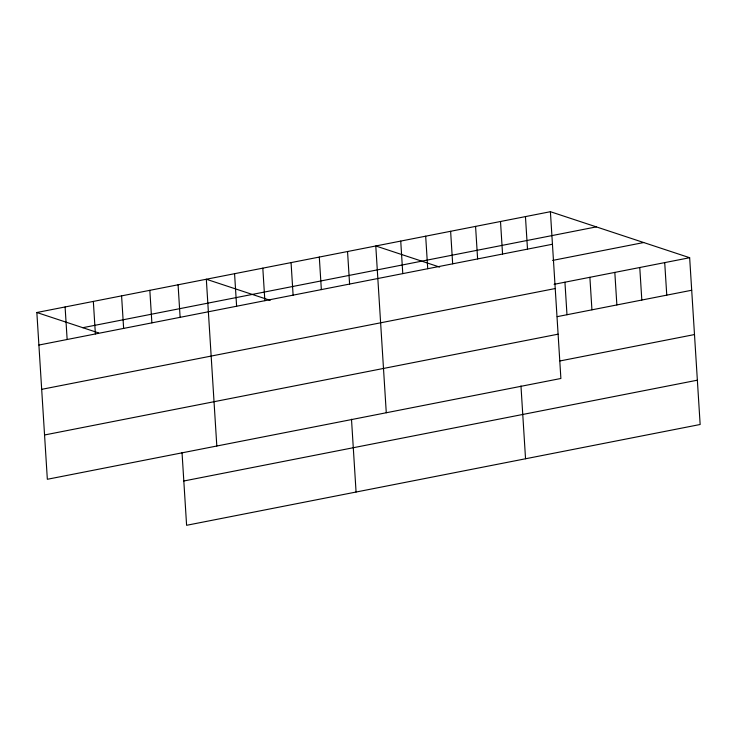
<?xml version="1.0" encoding="UTF-8"?>
<svg xmlns="http://www.w3.org/2000/svg" width="737" height="737" viewBox="0 0 737 737"><rect width="100%" height="100%" fill="white"/><g stroke="black" fill="none" stroke-linecap="round" stroke-linejoin="round"><path stroke-width="1.11" d="M550.401 211.703L560.885 378.477L47.343 479.28L36.85 312.506L550.401 211.703L689.657 257.72L700.15 424.494L186.599 525.297L182.021 452.472M82.802 327.698L596.353 226.885M38.895 345.045L552.446 244.242M552.603 260.419L643.705 242.537M554.095 284.325L689.657 257.72M41.687 389.339L555.228 288.536M557.227 316.652L691.702 290.249M44.552 434.987L558.102 334.174M560.009 360.946L694.494 334.552M183.817 480.994L697.359 380.191M439.63 267.07L375.787 245.974L386.28 412.748M270.166 300.337L206.323 279.24L216.816 446.014M36.85 312.506L98.592 332.912M664.71 262.612L666.764 295.15M639.771 267.513L641.816 300.042M614.824 272.404L616.869 304.943M589.886 277.305L591.931 309.835M564.938 282.197L566.983 314.736M525.453 216.604L527.499 249.134M520.967 385.939L525.545 458.764M500.506 221.496L502.56 254.035M475.568 226.397L477.613 258.927M450.62 231.289L452.665 263.818M425.682 236.19L427.727 268.719M400.735 241.082L402.78 273.611M347.542 251.52L349.596 284.058M351.494 419.206L356.072 492.03M319.305 257.066L321.35 289.604M291.06 262.612L293.105 295.141M262.814 268.157L264.859 300.687M234.569 273.703L236.614 306.233M178.078 284.786L180.123 317.325M149.832 290.332L151.877 322.861M121.587 295.878L123.632 328.407M93.341 301.424L95.386 333.953M65.096 306.97L67.141 339.499"/></g></svg>
